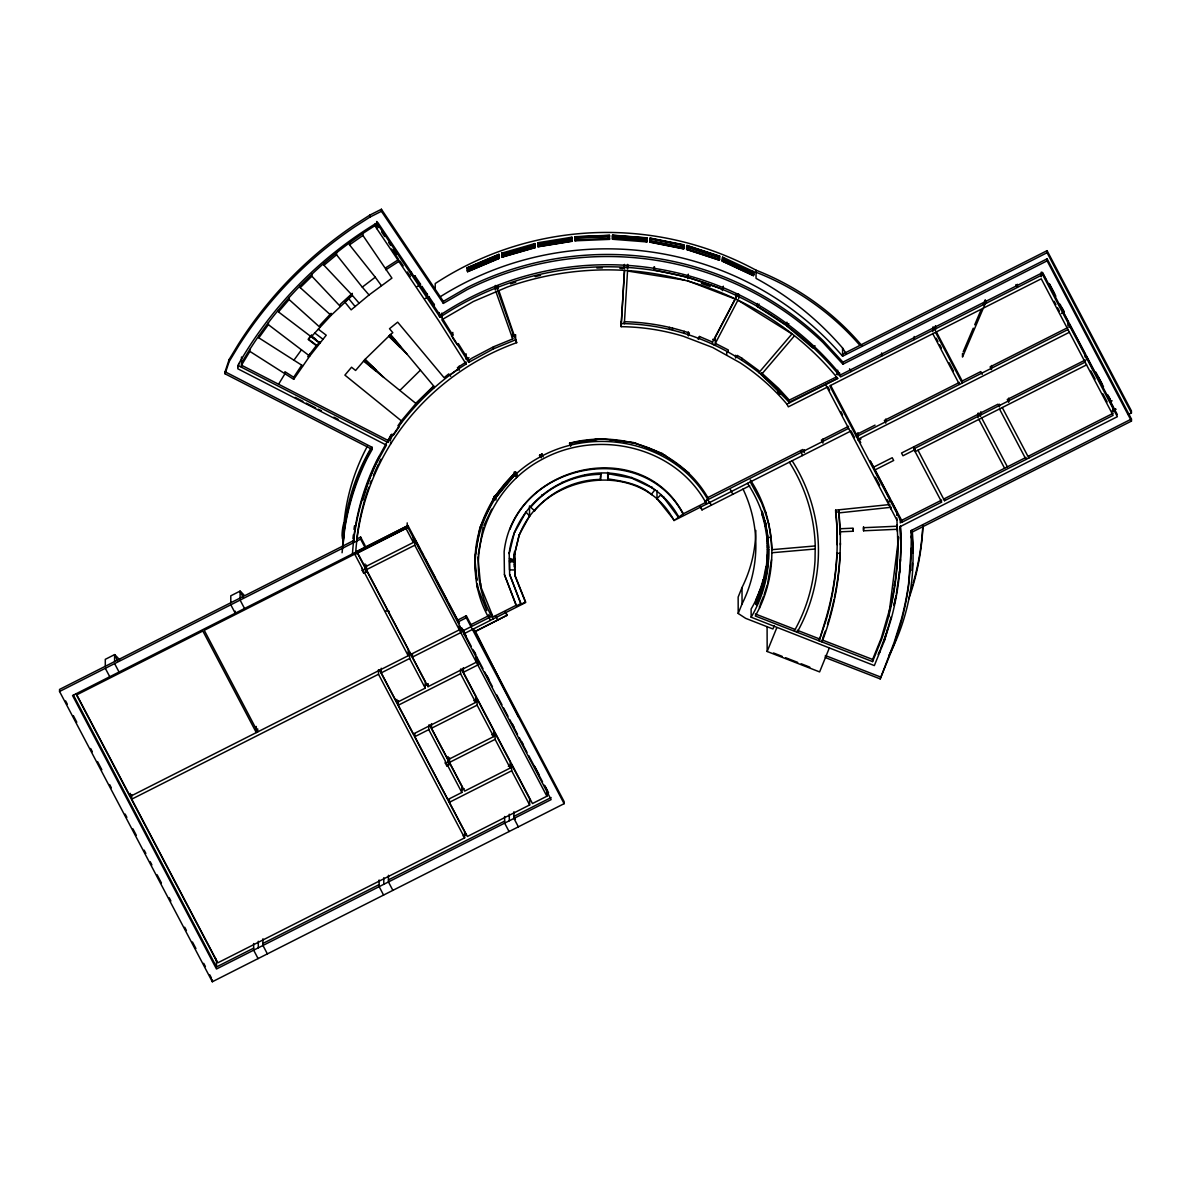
<?xml version="1.0" encoding="UTF-8"?>
<svg xmlns="http://www.w3.org/2000/svg" width="1191" height="1191" viewBox="0 0 1191 1191"><rect width="100%" height="100%" fill="white"/><g stroke="black" fill="none" stroke-linecap="round" stroke-linejoin="round"><path stroke-width="1.5" d="M534.506 511.326L534.506 510.731C550.51 491.407 575.372 479.705 600.428 479.437L601.351 473.571M624.426 270.551L621.166 326.676A218.772 214.529 -0.2 0 1 683.336 336.264L712.724 347.519L740.147 362.808A218.772 214.529 -0.2 0 1 786.894 404.121L788.338 406.846L827.001 387.283M621.166 326.676L621.211 321.555M789.365 462.168L789.484 462.391A169.926 166.636 -0.2 0 1 815.24 545.94L815.016 560.648A169.926 166.636 -0.2 0 1 794.397 630.798L794.218 629.101L755.302 613.961M767.332 555.348L767.54 545.091M767.346 559.442L767.555 549.185L768.597 549.215L768.389 559.472L767.346 559.442L767.346 554.932M836.916 555.765L836.916 553.711A289.428 283.815 -0.2 0 1 826.063 618.129L819.14 640.832L826.063 620.183A289.428 283.815 -0.2 0 0 836.916 555.765L837.243 542.813A289.428 283.815 -0.2 0 0 835.65 510.15L889.781 504.537L889.796 506.592M750.3 479.884C766.26 503.838 773.48 533.062 771.53 561.72A133.556 130.965 -0.2 0 1 759.501 608.08L755.317 616.015L872.571 661.601L872.616 659.442L822.058 639.909L822.058 641.964A292.569 286.897 -0.2 0 0 840.057 555.914L840.057 553.368L836.931 553.279M840.37 543.111L840.057 555.914M747.516 483.338A130.415 127.884 -0.2 0 1 751.149 617.221L874.343 665.59L884.258 641.1L891.24 618.799A293.775 288.088 -0.2 0 0 899.562 573.124L900.887 547.83L900.366 526.169M911.338 547.994L908.554 583.962A304.36 298.465 -0.2 0 1 901.349 619.35L894.128 642.455L880.209 678.915L825.408 657.611L825.393 655.556L880.194 676.86M514.706 558.921L514.527 567.05L514.72 561.914L509.525 561.735M624.173 268.035L624.397 264.402M624.546 270.774L621.211 323.595C685.316 324.146 748.514 353.474 789.767 402.662M627.3 268.303L627.523 264.67M627.553 270.819L624.352 323.744L624.337 321.704C646.415 322.27 668.464 325.962 689.395 333.033L688.353 335.936L688.338 331.842M900.47 559.413L899.562 573.065M612.487 236.175L612.561 235.163L646.981 237.843L646.907 241.937L612.487 239.257L612.487 236.175L646.892 238.855L646.981 237.843M612.487 239.257L612.561 235.163M613.603 235.446L613.529 236.473L645.85 238.989L645.939 237.962L613.603 235.446L613.529 239.138L613.618 238.111L645.939 240.627L645.864 241.654L645.939 237.962M646.907 241.937L646.981 240.91L612.576 238.23M342.472 547.026L344.72 526.779A258.417 253.4 -0.2 0 1 367.036 456.659L372.173 447.34L225.069 371.756L229.148 359.518L238.304 344.348A410.538 402.588 -0.2 0 1 355.26 224.444L369.776 215.124L381.403 209.244L443.35 301.353L443.35 303.407L467.244 289.562A308.588 302.618 -0.2 0 1 823.041 342.606L842.945 364.193L1047.112 260.859L1047.112 258.804L842.945 362.153L842.945 364.193M342.07 552.758L344.735 528.834A258.417 253.4 -0.2 0 1 367.036 458.714L372.188 449.394L372.173 447.34M766.036 571.025L767.183 560.827L768.225 560.946L767.064 571.129L766.036 571.025L767.183 556.733L767.138 561.229L768.165 561.348M767.629 561.944L767.049 567.035L766.021 566.916M771.515 559.666L767.689 583.396M899.562 571.07L896.332 594.071M888.605 616.983L898.669 537.394M894.292 585.496L894.813 582.25M476.906 580.047L474.822 558.147L479.913 527.375M478.172 555.08L483.189 527.107M514.631 531.573L509.212 553.696L509.212 552.937C515.167 505.386 561.676 470.445 608.661 473.065L607.723 478.871C622.714 481.119 640.43 484.112 651.551 494.682M894.009 605.49L896.034 595.515M649.869 239.093L650.078 238.081L683.902 244.84L683.694 248.919L649.869 242.16L649.869 239.093L683.694 245.837L683.694 248.919M649.869 242.16L650.078 238.081M651.105 238.498L650.896 242.16L682.681 248.502L682.89 247.505L682.875 244.84L651.105 238.498L650.896 242.16M682.875 244.84L682.681 248.502M683.694 245.837L683.902 244.84M763.625 578.335L765.724 568.286L766.736 568.494M763.639 582.429L765.739 572.38L766.751 572.588L764.652 582.637L763.639 582.429L763.729 577.933L764.741 578.141L764.652 582.637M764.637 578.543L766.394 570.161M687.669 278.709L687.654 277.175L653.919 270.015L654.588 267.007M687.654 277.175L688.324 274.168M893.92 605.088L895.453 598.418M463.85 630.605L463.865 633.806L525.603 602.557L514.899 575.67L514.304 554.887L519.246 534.774L529.548 516.001L525.707 511.773M514.304 555.482L519.246 534.774M850.21 431.365L674.017 520.541L683.306 513.797C641.115 434.387 513.634 465.026 504.135 551.731L504.433 574.613L516.298 605.906L520.943 603.554L509.659 574.464L520.958 604.313L525.603 601.961L514.899 575.089L514.75 570.027L509.554 569.849L509.525 559.666L514.706 559.874M891.24 616.744L884.094 641.562M763.208 579.66L760.171 589.485L761.153 589.768L764.19 579.957L763.208 579.66L763.223 583.769L760.186 593.58L761.168 593.877L764.205 584.052L764.19 579.957M764.116 594.904L767.212 584.945M372.188 449.394L225.069 373.81L229.148 361.573L238.319 346.402A410.538 402.588 -0.2 0 1 355.26 226.498L369.791 217.179L381.418 211.298L381.403 209.244M237.753 366.694L238.736 363.776A400.087 392.33 -0.2 0 1 375.061 223.997L377.845 222.583L440.089 315.153L440.06 317.223A298.092 292.316 -0.2 0 1 840.578 376.937L1042.616 274.674L1117.352 416.686L900.307 526.556A294.683 288.981 -0.2 0 1 900.47 561.393M238.736 363.776L237.768 368.748L386.435 445.136L376.475 463.15A247.936 243.128 -0.2 0 0 352.476 553.875L355.603 554.053L407.947 527.553L407.947 525.514L355.603 551.999L355.603 554.053A244.795 240.061 -0.2 0 1 390.618 444.02C419.664 397.258 464.877 361.201 516.686 342.68L498.85 290.589M884.258 639.061L886.253 633.091M886.759 631.602L887.563 629.205M686.611 246.418L686.939 245.45L719.677 256.169L719.364 260.219L686.626 249.5L686.611 246.418L719.349 257.152L719.364 260.219M686.626 249.5L686.939 245.45M687.609 246.954L687.936 245.986L718.694 256.05L718.367 259.698L687.609 249.619L687.609 246.954L718.352 257.033L718.367 259.698M687.609 249.619L687.936 245.986M718.352 257.033L718.694 256.05M719.349 257.152L719.677 256.169M722.297 290.634L723.324 286.197M880.759 648.232L884.064 639.567M755.809 530.427A135.417 132.797 -0.2 0 1 742.008 587.535L738.152 597.078L738.197 613.469L745.67 618.352L772.944 628.982L774.224 625.841M738.197 613.469L742.053 603.941A135.417 132.797 -0.2 0 0 743.214 489.471L742.99 489.025M880.209 678.915L894.128 644.51L901.364 621.404A304.36 298.465 -0.2 0 0 908.554 586.017L910.921 562.033L911.294 535.935M829.264 648.127L819.616 671.918L767.168 651.477L776.8 627.731M636.083 443.32L609.866 439.628M755.69 600.264L759.635 590.766L760.587 591.153L760.587 595.247L756.642 604.745L755.704 604.373L755.69 600.264L756.642 600.651L756.642 604.745M756.642 600.651L760.587 591.153M755.704 604.373L759.65 594.86L760.587 595.247M760.171 604.433L763.505 596.408M963.206 351.792L973.27 328.18M974.7 324.801L981.176 309.615M983.319 304.554L985.21 300.147L986.639 302.871M872.571 659.546L881.295 638.034L890.942 604.82A291.17 285.527 -0.2 0 0 897.746 547.726L897.686 536.203M872.571 661.601L881.31 640.088A291.17 285.527 -0.2 0 0 897.701 538.258L896.853 517.966M878.124 654.559L880.089 649.958L880.104 652.013M698.224 339.331L699.474 336.502M479.913 527.583L494.607 496.424L515.48 472.276L517.326 474.971M513.619 474.241C485.72 501.292 469.328 541.324 476.906 580.166M709.419 502.617L707.841 499.61C675.282 442.546 596.929 425.797 540.699 456.689C484.335 486.047 456.6 561.125 488.801 617.816L462.421 631.051L462.406 629.012M483.963 525.469L491.704 509.167M722.624 257.152L722.178 261.142L753.352 275.687L753.799 274.764L753.799 271.682L722.624 257.152L722.178 261.142M723.562 257.792L723.131 261.38L752.414 275.047L752.846 271.459L752.414 275.047M753.352 275.687L753.799 271.682M737.869 294.103L715.344 337.217L715.359 345.405L712.531 344.095L712.516 342.04L735.175 298.926M737.884 300.251L715.359 343.365L728.252 349.96L728.267 352M519.246 535.369C542.664 472.246 641.383 457.686 674.017 520.541M386.42 443.082L376.475 461.111A247.936 243.128 -0.2 0 0 353.385 540.982M387.358 441.653L389.159 438.392A248.636 243.813 -0.2 0 1 391.705 434.358M514.646 532.332L525.707 512.532M683.306 514.482C646.981 444.556 537.245 458.818 510.031 529.146L510.031 528.447M241.505 363.151C273.796 307.174 320.215 259.504 375.18 225.546M249.857 349.335L249.857 351.39L241.505 365.205L387.924 440.372L387.924 442.427L238.736 365.831M241.475 367.334L241.49 357.002M278.575 384.231L284.947 373.751L284.932 371.696L293.701 377.279L293.715 379.334L249.857 351.39M293.701 377.279L301.68 365.25M293.715 379.334L309.72 356.094L326.23 335.207L318.295 329.192M786.923 322.18L785.197 324.741L757.327 306.563L759.054 304.003M387.924 440.372L392.092 434.298L393.402 435.162L399.253 426.661L397.943 425.797L401.352 420.84L416.656 402.662L433.688 386.033L390.588 334.463L365.175 359.265L355.588 370.475L351.553 367.215L344.899 375.12L401.352 420.84L401.367 422.879L387.924 442.427M302.693 365.786L258.834 337.842L268.377 324.667L268.377 322.627M293.924 360.203L301.457 349.812M307.71 356.809L316.598 345.316L308.335 339.033L311.536 334.984M665.129 455.349L646.132 447.206M319.813 341.787L316.598 345.837L308.335 339.554L311.536 335.49M514.199 471.978L514.199 474.852L495.545 497.183L494.607 496.424M495.947 497.51L514.601 475.179L514.601 472.306M401.367 422.879C419.455 399.834 441.087 379.423 466.113 364.059L466.098 362.019L457.404 367.721L459.16 370.267L459.145 366.173M706.546 504.076L705.012 501.143C673.287 445.553 596.959 429.236 542.188 459.339C487.283 487.938 460.262 561.05 491.63 616.283L493.074 619.022M794.352 335.951L761.257 374.689L789.305 402.156L837.72 378.396C783.663 312.265 700.472 272.292 615.241 269.97A294.981 289.249 -0.2 0 0 507.098 287.12L473.423 301.457L441.831 319.769L468.718 362.347L493.431 348.874L515.614 339.792L515.599 334.671M319.813 343.321L278.471 311.908L289.1 299.551L289.1 297.497M815.016 345.777L812.962 348.1L786.819 326.006L788.859 323.684M534.506 510.731L530.71 507.277C547.89 486.687 574.553 474.36 601.351 474.331M651.537 494.086L655.139 489.635M323.967 263.196L323.982 265.251L352.357 295.398L331.068 315.377L300.236 287.641L311.878 276.208L311.863 274.153M399.834 390.44L420.423 370.163M352.357 293.343L340.239 304.3L340.254 306.355L311.878 276.208M352.357 294.371L344.661 301.844L351.151 309.854L369.046 294.966L391.928 278.128L362.927 235.461L362.927 233.406M323.982 265.251L336.547 254.785L336.532 252.745M348.368 298.197L352.357 294.877M661.005 494.622L657 498.642L674.017 519.946M390.588 334.463L392.807 332.676L389.502 328.716L397.66 322.151L444.064 377.681L448.754 373.914L450.749 376.282M336.547 254.785L362.272 287.135L375.269 277.205L349.529 244.855L349.529 242.8M515.673 472.529L493.074 498.806L494.012 499.237L494.012 496.379M515.673 472.738L513.395 474.197L514.199 474.852M449.751 375.105L458.282 369.002M349.529 244.855L362.927 235.461M468.718 362.347L468.718 360.307L472.246 357.985L493.431 346.834L512.711 338.929L512.681 332.78L495.947 285.661M413.992 276.342L414.87 275.776L420.631 284.351L417.148 286.599M414.289 276.669L415.153 276.104M419.47 284.381L420.334 283.815M421.093 286.897L421.956 286.331L427.539 294.624L426.661 295.189M421.376 287.225L422.254 286.659M426.378 294.653L427.256 294.088M425.217 298.584L428.686 296.336L434.447 304.896L433.569 305.462M428.105 297.229L428.983 296.663M433.286 304.926L434.164 304.36M398.092 259.876L385.839 267.737L385.839 269.791L399.625 260.933M443.35 301.353L467.229 287.507A308.588 302.618 -0.2 0 1 823.026 340.552L842.945 362.153M440.06 315.168L440.089 315.153A298.092 292.316 -0.2 0 1 840.578 374.897M440.06 317.223L377.86 224.637L375.061 226.052L439.032 321.183L466.113 364.059M376.788 226.573L376.698 221.481M451.434 335.862L452.833 335.162L452.818 332.423M456.942 344.586L458.341 343.886M354.01 540.386L59.55 689.44L59.55 691.48L212.326 981.756L564.132 803.672L564.132 801.632L473.214 628.893M357.315 538.704L360.62 537.037L365.041 545.448L365.056 547.503L360.62 539.091L360.62 537.037M59.55 691.48L360.62 539.091M407.218 526.154L72.562 695.559L216.479 968.998L551.12 799.608L407.218 526.154L407.203 522.879M413.337 542.471L364.997 566.946L357.523 552.728L405.863 528.253L413.337 542.471L413.322 536.322M366.426 565.07L366.456 571.725L363.657 573.139L362.228 570.4L365.012 569L364.997 563.864M414.751 539.061L414.781 545.21L366.441 569.685L410.984 654.306L459.324 629.845L459.309 625.751L460.768 628.506L460.783 632.615L412.443 657.075L428.016 686.671L476.355 662.211L476.326 656.062L477.785 658.831L477.814 664.98L463.388 672.29L532.466 803.538L546.892 796.228L546.863 790.08L544.272 785.167M842.603 354.159L1047.083 250.661L1131.42 410.895L1131.42 412.949L1128.324 414.513M439.747 297.065A308.529 302.544 -0.2 0 1 842.603 356.213L1047.083 252.715L1047.083 250.661M836.305 374.361L839.566 372.709M840.578 374.882L1042.616 272.62L1117.352 414.632M786.894 404.121L837.72 378.396M1061.404 313.501L1064.188 312.087L1060.02 304.167M466.291 615.732L457.716 620.079L457.716 622.134L466.306 617.787L466.291 615.732L471.487 625.603M848.617 428.358L705.012 501.143L707.841 499.61L707.826 497.57L802.794 449.498L804.372 452.506L804.372 449.766M848.617 426.304L821.388 440.089L822.966 443.097L822.951 439.003M683.306 513.797L706.546 502.021M256.303 732.599L202.842 631.022L76.79 694.829L130.251 796.407L256.303 732.599L256.288 726.45M363.657 573.139L363.657 571.085L354.724 554.143L204.242 630.307L257.703 731.899L408.2 655.72L408.171 649.571L357.3 552.907M470.639 624.843L488.742 615.673L490.201 620.481M700.323 506.666L702.02 509.897L749.675 485.779M379.348 669.744L464.609 831.735L464.624 837.883L217.819 962.804L131.71 799.176L378.515 674.255L378.5 669.64M381.269 672.855L409.644 658.489L409.63 652.34L425.232 681.981L425.247 688.13L396.856 702.496L381.269 672.855L381.254 668.24M504.433 574.613L516.298 605.207L493.059 616.968L480.732 586.553L477.844 556.837M1067.955 329.535L856.478 436.576L856.478 434.536L875.072 425.127M959.47 382.4L884.362 420.423L885.806 423.147M935.53 332.349L962.224 383.055L962.209 381.016L980.803 371.592L982.247 374.331M1067.955 327.48L990.108 366.888L991.537 369.627M475.045 631.468L507.128 615.226L505.431 611.98M475.12 631.647L507.128 615.226M857.922 439.315L1069.399 332.274M858.175 440.402L860.959 438.988M424.487 685.808L427.777 684.155M461.379 669.163L475.656 696.273L475.671 702.422L413.411 733.939L398.3 705.221L460.56 673.719L460.545 669.104M873.643 467.14L892.223 457.731L893.667 460.47L875.072 469.879M917.978 450.213L944.537 500.696L1113.123 415.361L1041.262 278.813L829.785 385.869L901.647 522.402L941.709 502.126L913.705 448.918L1085.12 362.138L1085.12 360.099L1007.258 399.506L1008.703 402.23L1008.688 398.136M913.705 448.918L913.705 446.863L915.135 449.603L902.957 455.766L901.527 453.027L997.969 404.211L999.413 406.935L999.398 404.211M1086.564 364.878L915.15 451.642L915.135 449.603M473.839 700.665L477.085 699.013L493.64 730.455L493.655 736.604L448.069 759.679L431.529 728.237L431.514 723.622M429.594 725.081L461.825 786.328L461.84 792.477L447.92 799.518L414.855 736.663L428.775 729.621L428.76 725.006M431.529 728.237L477.115 705.161L477.085 699.013M1111.158 401.248L1112.096 400.786M1112.364 410.642L1115.669 408.975M901.647 522.402L901.647 520.363L941.709 500.071M1113.123 413.307L1028.83 455.974L1028.83 458.029L1002.271 407.545M491.823 734.847L495.084 733.194L510.18 761.898L510.21 768.046L464.624 791.122L449.513 762.419L495.099 739.343L495.084 733.194M449.498 757.804L449.513 764.473L446.774 765.858L445.33 763.118L448.084 761.734L448.069 756.613M1131.45 419.038L1131.45 421.093L911.055 532.66L911.041 530.605L1131.45 419.038L1047.112 258.804M460.843 790.348L464.118 788.68M508.349 766.289L511.624 764.637L529.623 798.819L529.638 804.967L467.378 836.484L449.394 802.302L449.379 799.221M449.394 802.302L511.654 770.785L511.624 764.637M463.12 835.948L466.44 834.266M73.425 695.142L216.479 966.958L253.653 948.125M262.958 943.421L379.155 884.6M388.445 879.896L504.642 821.09M551.12 797.553L513.931 816.386L515.405 819.185M789.305 402.156L789.305 400.102L836.037 377.16M467.2 267.737L498.895 254.323L499.312 255.276L499.312 258.343L467.616 271.756L467.2 267.737L467.616 271.756M468.152 267.543L497.927 254.948L498.344 255.886L498.359 258.551L468.584 271.146L468.152 267.543L468.584 271.146M467.601 268.675L499.312 255.276M468.569 268.481L498.344 255.886M468.167 270.208L497.942 257.598L497.927 254.948M467.2 270.819L498.895 257.405L498.895 254.323M511.594 336.562L514.974 335.177M542.113 454.337L539.493 455.394L541.339 457.88M542.024 454.128L539.538 455.468L541.994 454.039L543.156 456.912M572.38 442.695L569.581 443.082L570.742 446.149L569.581 443.29L570.995 442.829C622.431 429.921 680.835 450.913 707.826 497.57M501.753 253.132L534.863 243.589L535.161 244.572L535.176 247.654L502.051 257.182L501.753 253.132L502.051 257.182M502.036 254.115L535.161 244.572M503.049 254.025L534.163 245.063L533.866 244.081L534.163 247.728L503.049 256.69L502.751 253.043L503.049 256.69M502.766 255.708L533.881 246.745M501.753 256.199L534.878 246.671L534.863 243.589M763.148 514.512L762.136 514.765L764.786 524.695L765.798 524.427L762.553 512.324M763.282 514.899L762.27 515.167L762.255 511.267M764.652 524.1L765.664 523.832M768.88 523.921L769.133 525.395M766.036 523.162L766.036 525.901L765.009 526.065L766.721 536.188L767.748 536.01M766.126 526.303L765.098 526.467L764.994 521.971M766.632 535.578L767.674 535.399L766.036 525.901M538.034 246.82L537.856 242.741L571.903 237.203L572.082 238.215L538.019 243.753L538.034 246.82L572.082 241.297L571.903 237.203M537.856 245.808L571.918 240.284L572.082 241.297M539.061 246.448L571.055 241.252L570.876 237.575L571.04 238.587L539.047 243.783L538.883 242.77L539.061 246.448L538.898 245.435L570.891 240.24L571.055 241.252M576.042 442.203L599.788 438.943L574.166 442.144M569.581 443.29L601.604 438.884L633.418 442.501L662.851 453.682M837.243 544.853A289.428 283.815 -0.2 0 0 835.665 512.204L838.777 511.877L838.777 509.822M815.24 545.94L771.768 549.691A133.556 130.965 -0.2 0 0 765.768 514.214L765.753 512.16M771.708 552.773L815.195 549.006M770.994 537.275L766.825 537.573L767.585 547.8L768.627 547.726L767.867 537.498M767.897 537.9L766.855 537.975L766.84 534.089M767.54 547.19L768.582 547.116M897.225 526.214L863.445 527.702L863.579 530.784L897.374 529.28M853.128 528.521L853.128 531.246L840.28 531.811L840.384 544.897M574.97 236.726L609.464 235.282L609.509 236.309L575.015 237.738L574.97 236.726L575.03 240.82L609.524 239.376L609.464 235.282M576.012 236.875L608.422 235.535L608.467 236.562L576.057 237.902L576.072 240.567L576.012 236.875L576.057 237.902M768.582 549.617L767.54 549.602L767.525 543.29M767.361 558.832L768.403 558.847M509.525 560.782L514.72 560.976M619.886 268.317L622.982 268.585M767.123 570.519L766.081 570.415L766.066 566.514L767.108 566.633L767.064 571.129M627.672 271.042L684.602 280.108M608.661 473.065C637.766 474.986 664.623 491.02 678.662 516.834M608.661 473.824L631.692 478.127L652.206 487.908L655.139 490.394M651.105 241.163L682.89 247.505M650.078 241.163L683.902 247.907M765.619 568.896L766.632 569.09M766.647 572.99L765.634 572.782L765.724 568.286M763.744 581.833L764.756 582.027M763.223 583.769L764.205 584.052M764.056 584.439L763.074 584.156L763.059 580.255L764.041 580.553L764.041 583.143M760.334 592.984L761.317 593.282M686.954 248.517L719.692 259.251M689.723 277.89L722.297 289.1M701.514 283.488L710.178 286.465M687.669 280.763L736.008 299.388M797.151 630.233L819.14 638.778M773.48 652.981L782.145 656.345M785.598 657.7L797.717 662.419M801.186 663.774L809.835 667.154M759.441 591.346L760.379 591.719M712.516 342.04L699.37 336.457L699.385 338.512M723.815 258.834L753.352 272.62M723.116 258.715L752.399 272.382M723.577 260.457L752.861 274.109M722.639 260.219L753.799 274.764M295.174 397.362L302.901 401.322M306.295 403.079L315.57 407.828M318.161 409.168L321.391 410.731M333.912 417.163L338.08 419.292M738.733 300.713L791.97 333.942L758.846 372.709L758.846 370.654L741.874 358.208L737.259 355.409L735.606 358.015L735.591 355.29M664.34 454.962L689.187 473.169M314.93 333.108L323.014 339.271M311.551 336.011L315.675 339.152M319.813 342.8L311.551 336.517L331.068 315.377L331.068 313.337L319.932 325.232L319.932 327.287L289.1 299.551M268.377 324.667L309.72 356.094L309.72 354.04M363.538 361.052L415.957 403.496L433.688 386.033L433.688 388.072M514.601 475.179L515.807 476.162L515.792 471.859M761.257 372.634L778.631 388.4L789.305 400.102M661.005 495.382L663.938 497.883L678.662 517.594M364.669 359.786L376.282 370.133M364.014 360.501L375.627 370.848M388.653 336.19L407.158 354.293M365.175 359.265L383.696 377.368M389.993 334.969L400.533 346.358M389.219 335.654L399.759 347.057M362.272 287.135L369.046 294.966M352.357 295.398L359.131 303.214M355.141 306.534L348.516 298.36M375.269 277.205L381.343 285.542M381.418 211.298L443.35 303.407M393.075 250.795L396.127 255.336M400.191 261.38L403.243 265.921M407.322 271.98L410.374 276.52M376.713 224.563L378.708 227.541M381.686 232.022L384.678 236.503M388.668 242.473L390.663 245.45M393.64 249.931L396.633 254.412M391.66 248.993L393.655 251.986M396.633 256.467L398.628 259.444M435.236 290.53L435.221 283.547A308.529 302.544 -0.2 0 1 756.017 270.178L756.047 278.381A308.529 302.544 -0.2 0 1 842.573 348.01L846.295 353.831M439.003 312.98L452.833 335.162M458.341 343.618L468.718 360.307M452.357 337.321L456.034 343.142M474.926 630.322L518.457 716.997M1047.083 252.715L1131.42 412.949M1047.112 260.859L1131.45 421.093M1049.435 283.964L1054.556 293.686M1062.238 308.29L1063.95 311.536M1095.809 372.083L1103.491 386.673M1107.749 394.772L1110.31 399.625M1049.182 283.562L1055.851 296.246M1098.072 376.475L1102.241 384.395M1108.91 397.065L1111.411 401.814M1042.095 272.263L1046.413 280.436M1063.623 313.159L1067.925 321.332L1067.955 325.947M1094.246 371.339L1086.534 356.675L1086.549 359.756M1110.533 402.275L1113.094 407.158L1113.123 411.773M1054.184 301.308L1055.896 304.583M1057.623 307.859L1059.35 311.119M1090.837 370.967L1095.125 379.11M1102.836 393.774L1107.124 401.918M1015.878 284.619L1017.322 287.344L1017.308 284.277M984.153 302.618L984.778 303.809L984.778 300.742M999.472 408.96L1026.032 459.443L1026.032 457.389L944.537 498.642L944.537 500.696M936.379 331.932L962.209 381.016M981.667 417.981L1007.378 466.827M933.61 327.168L935.337 330.443M978.853 413.247L980.565 416.508M936.215 338.229L937.942 341.504M939.669 344.765L941.381 348.04M949.138 362.764L953.44 370.952M978.868 419.396L1004.579 468.257M932.791 333.733L959.47 384.455M849.525 368.823L850.97 371.547M830.648 385.452L856.478 434.536M860.751 442.665L857.907 437.261L857.892 432.661M870.576 461.319L901.647 520.363M869.966 460.783L889.766 498.389L889.781 501.456M891.21 501.128L896.838 511.817L896.987 515.182M827.864 386.867L829.591 390.157M840.831 411.52L842.558 414.796M851.059 430.948L854.513 437.514M875.4 477.204L879.628 485.243M887.25 499.714L888.933 502.93M825.557 384.544L896.853 520.02M802.377 455.572L800.784 450.511M750.285 481.938L761.585 502.9L765.768 514.214M730.396 489.635L732.778 494.191M709.717 502.155L711.325 505.192M700.323 506.473L702.02 509.897M505.431 612.189L507.128 615.434M495.441 615.583L497.838 620.139M466.306 617.787L564.132 803.672M407.947 525.514L459.443 623.369M462.034 628.297L466.366 636.515M474.152 651.298L475.879 654.588M487.119 675.952L488.846 679.242M512.204 723.607L513.931 726.897M521.718 741.68L523.445 744.971M534.685 766.334L539.017 774.552M545.061 786.06L548.53 792.625M415.614 540.684L419.902 548.828M421.614 552.088L423.326 555.334M425.038 558.594L435.31 578.126M437.023 581.372L447.31 600.904M449.022 604.165L456.734 618.814M461.617 628.104L471.145 646.192M472.872 649.482L475.462 654.41M478.648 660.469L482.965 668.672M484.692 671.962L492.464 686.731M496.781 694.934L501.962 704.774M503.689 708.05L508.006 716.253M509.733 719.543L517.504 734.296M519.231 737.586L527.003 752.355M528.73 755.63L542.545 781.877M476.34 658.102L477.799 660.886M414.781 545.21L546.892 796.228M460.56 673.719L475.671 702.422M477.115 705.161L493.655 736.604M495.099 739.343L510.21 768.046M511.654 770.785L529.638 804.967M518.368 826.837L513.946 818.425L513.917 811.771M509.078 831.541L504.642 823.13L504.627 816.475M365.012 569L366.456 571.725M364.506 572.722L408.2 655.72M409.644 658.489L425.247 688.13M448.084 761.734L449.513 764.473M428.775 729.621L445.315 761.079L445.33 763.118M461.84 792.477L446.759 763.803L446.774 765.858M378.515 674.255L464.624 837.883M240.106 600.085L244.542 608.512M392.881 890.362L388.445 881.95L388.43 875.296M230.816 604.79L235.237 613.216L235.237 611.162M383.576 895.066L379.155 886.655L379.125 880M114.619 663.61L119.04 672.022M267.38 953.887L262.958 945.475L262.928 938.806M105.314 668.315L109.751 676.726M258.09 958.591L253.668 950.18L253.638 943.525M75.986 693.906L216.449 960.795L216.479 966.958M65.594 700.918L67.321 704.194M73.366 715.672L76.805 722.237M90.62 748.469L92.347 751.759M97.528 761.585L101.845 769.788M109.617 784.556L111.329 787.832M125.144 814.078L126.871 817.354M132.916 828.832L136.369 835.397M144.141 850.151L145.853 853.426M150.17 861.629L151.897 864.904M157.078 874.745L161.395 882.948M169.167 897.716L170.894 900.992M184.694 927.223L186.421 930.513M192.466 941.992L195.919 948.542M203.691 963.311L205.418 966.586M209.735 974.789L211.462 978.064M243.038 597.242L240.076 591.108L230.786 595.813L230.801 602.75M117.537 660.767L114.589 654.618L105.284 659.338L105.314 666.275M498.895 257.405L499.312 258.343M497.942 257.598L498.359 258.551M215.109 957.519L216.449 960.795M477.606 587.342L477.263 583.694L477.606 587.342L486.777 610.685M515.614 339.792L516.686 342.68M495.977 291.81L512.711 338.929M534.878 246.671L535.176 247.654M765.694 526.214L766.423 530.397M537.856 242.741L538.019 243.753M342.487 538.913L342.055 535.369A49.427 48.474 -0.2 0 1 343.857 522.849M838.777 511.877L840.28 533.866L840.265 528.744L852.994 528.179L853.128 531.246M766.81 533.464L767.57 543.706M840.161 529.548L839.045 512.889L891.225 507.277L891.225 509.316M911.041 530.605L911.294 537.99M609.524 239.376L609.479 238.364L574.985 239.793L575.03 240.82M608.422 238.2L608.467 239.227L608.422 235.535M514.557 552.847L514.75 570.623M514.304 554.887L514.452 559.934L509.331 558.311M900.336 526.303L900.887 547.83M509.212 552.937L509.659 575.223M1085.105 357.017L1085.09 353.95L1069.369 324.071L1069.384 327.153M1041.247 272.158L1041.262 276.774M991.522 365.533L991.537 368.257M985.21 300.147L985.21 303.735L962.507 357.062L962.492 353.474M980.803 411.744L980.803 414.81M977.99 413.158L978.019 417.773M935.501 325.679L935.516 330.294M932.761 327.063L932.776 331.679M914.167 336.487L914.182 339.554M900.277 518.353L900.292 522.968M897.165 524.71L897.374 531.335M896.838 511.817L896.838 514.884M885.791 419.053L885.791 421.778M881.638 352.953L881.653 356.02M863.564 526.69L863.579 530.784M842.573 348.01L842.603 356.213M839.03 509.822L839.045 514.944M837.69 370.193L837.705 374.808M835.65 510.15L835.665 512.204M786.804 322.94L786.819 326.006M767.093 626.615L767.168 651.477M766.751 569.849L766.751 572.588M764.771 520.586L764.786 524.695M761.168 593.877L761.302 589.381L760.32 589.083L760.394 595.619L759.441 595.232L759.635 590.766M759.501 606.04L759.501 608.08M757.312 303.497L757.327 306.563M751.149 617.221L751.119 609.018A130.415 127.884 -0.2 0 0 764.19 578.111M741.874 358.208L741.889 360.248M742.008 587.535L742.053 603.941M738.703 294.043L738.718 298.658M735.993 294.266L736.008 297.333M726.704 352.64L726.718 354.68M684.259 331.277L684.259 333.331M672.543 328.165L672.543 330.22M669.506 327.361L669.521 329.416M663.938 497.123L663.938 497.883M656.97 490.528L657 499.237M653.919 266.948L653.919 270.015M652.206 487.149L652.206 487.908M631.692 477.368L631.692 478.127M627.642 264.387L627.657 269.002M624.531 265.653L624.531 268.719M607.693 472.38L607.723 479.467M600.413 476.192L600.428 480.018M584.826 474.718L584.841 475.477M570.995 442.829L571.01 444.868M561.988 482.191L562.003 482.936M541.816 494.875L541.816 495.635M534.163 245.063L534.163 247.728M530.71 506.532L530.71 507.277M529.504 505.922L529.548 516.596M520.943 603.554L520.958 604.313M516.477 475.566L516.492 477.621M514.423 551.82L514.452 560.529M514.512 564.043L514.512 564.996M509.272 814.227L509.301 820.778M498.225 285.766L498.225 288.847M495.337 285.453L495.352 290.068M495.903 495.798L495.918 500.116M494.488 496.587L494.488 499.461M493.431 346.834L493.431 348.874M493.655 497.868L493.655 499.907M491.615 614.243L491.63 616.283L488.876 617.772L488.861 614.496M480.717 583.575L480.732 586.553M477.606 587.148L477.621 589.396M466.083 353.816L466.098 358.729M463.359 667.675L463.388 672.29M441.801 313.114L441.816 317.714M439.003 312.578L439.017 315.853M428.001 683.604L428.016 686.671M414.84 733.596L414.855 736.663M411.371 271.876L411.386 274.957M412.428 654.008L412.443 657.075M398.285 700.621L398.3 705.221M396.856 699.415L396.856 702.496M390.574 435.147L390.603 440.268M390.603 441.98L390.618 444.02M383.785 877.752L383.8 884.303M376.773 221.66L376.803 228.627M375.061 223.997L375.061 226.052M369.776 215.124L369.791 217.179M362.213 568.36L362.228 570.4M343.142 547.145L343.127 542.233A208.827 204.778 -0.2 0 1 367.424 446.134M300.236 285.602L300.236 287.641M278.471 309.854L278.471 311.908M258.834 335.788L258.834 337.842M257.688 728.818L257.703 731.899M258.283 941.262L258.313 947.828M240.106 598.046L240.076 591.108A180.451 16.108 63.2 0 1 244.11 595.217M229.148 359.518L229.148 361.573M225.069 371.756L225.069 373.81M212.326 979.702L212.326 981.756M131.695 794.576L131.71 799.176M130.236 793.34L130.251 796.407M114.604 661.556L114.589 654.618A180.451 16.108 63.2 0 1 119.77 660.067M389.263 611.325A49.427 48.474 -0.2 0 1 385.571 611.013M767.748 559.993A130.415 127.884 -0.2 0 1 767.302 563.328M766.766 566.633A130.415 127.884 -0.2 0 1 764.622 576.489M792.134 460.753A173.067 169.718 -0.2 0 1 797.151 632.287M777.574 391.765A218.772 214.529 -0.2 0 1 779.971 394.295M356.704 539.508A244.795 240.061 -0.2 0 1 368.853 487.238M370.073 483.874A244.795 240.061 -0.2 0 1 371.354 480.524M373.379 475.522A244.795 240.061 -0.2 0 1 378.515 464.043M379.304 462.436A244.795 240.061 -0.2 0 1 380.912 459.22M352.998 538.436A247.936 243.128 -0.2 0 1 353.355 534.833M353.995 529.414A247.936 243.128 -0.2 0 1 354.501 525.827M712.694 339.331A218.772 214.529 -0.2 0 1 715.851 340.834M510.552 283.875A294.981 289.249 -0.2 0 1 515.763 282.148M535.176 276.64A294.981 289.249 -0.2 0 1 540.535 275.359M596.87 268.005A294.981 289.249 -0.2 0 1 602.378 267.856M840.042 553.86A292.569 286.897 -0.2 0 1 836.782 584.915M836.469 586.731A292.569 286.897 -0.2 0 1 834.429 597.569M834.042 599.371A292.569 286.897 -0.2 0 1 831.958 608.318M831.512 610.105A292.569 286.897 -0.2 0 1 829.591 617.206M829.07 618.978A292.569 286.897 -0.2 0 1 827.477 624.263M825.184 631.26A292.569 286.897 -0.2 0 1 822.698 638.197M840.295 527.509A292.569 286.897 -0.2 0 1 840.37 534.848M362.987 499.937A244.795 240.061 -0.2 0 1 379.289 456.287M897.21 556.257A291.17 285.527 -0.2 0 1 896.987 559.547M911.472 531.38A220.424 216.152 -0.2 0 1 888.933 655.497M912.529 563.417A220.424 216.152 -0.2 0 1 911.949 570.4M912.187 530.159A220.424 216.152 -0.2 0 1 912.991 552.907M343.172 546.982A208.827 204.778 -0.2 0 1 370.848 448.292M466.232 359.414A248.636 243.813 -0.2 0 1 468.971 357.672M922.861 525.454A265.682 260.531 -0.2 0 1 913.169 583.084M912.663 584.826A265.682 260.531 -0.2 0 1 909.909 593.55M756.017 270.178A265.682 260.531 -0.2 0 1 861.971 345.747M922.965 525.678A265.682 260.531 -0.2 0 1 908.718 599.073M756.032 272.233A265.682 260.531 -0.2 0 1 859.574 344.988M771.753 547.637L771.723 549.274L771.753 547.637M1115.669 409.317L1112.364 410.999L1115.684 409.376M756.836 600.279L755.883 599.892L755.898 603.792L756.851 604.165L756.836 600.279"/></g></svg>
